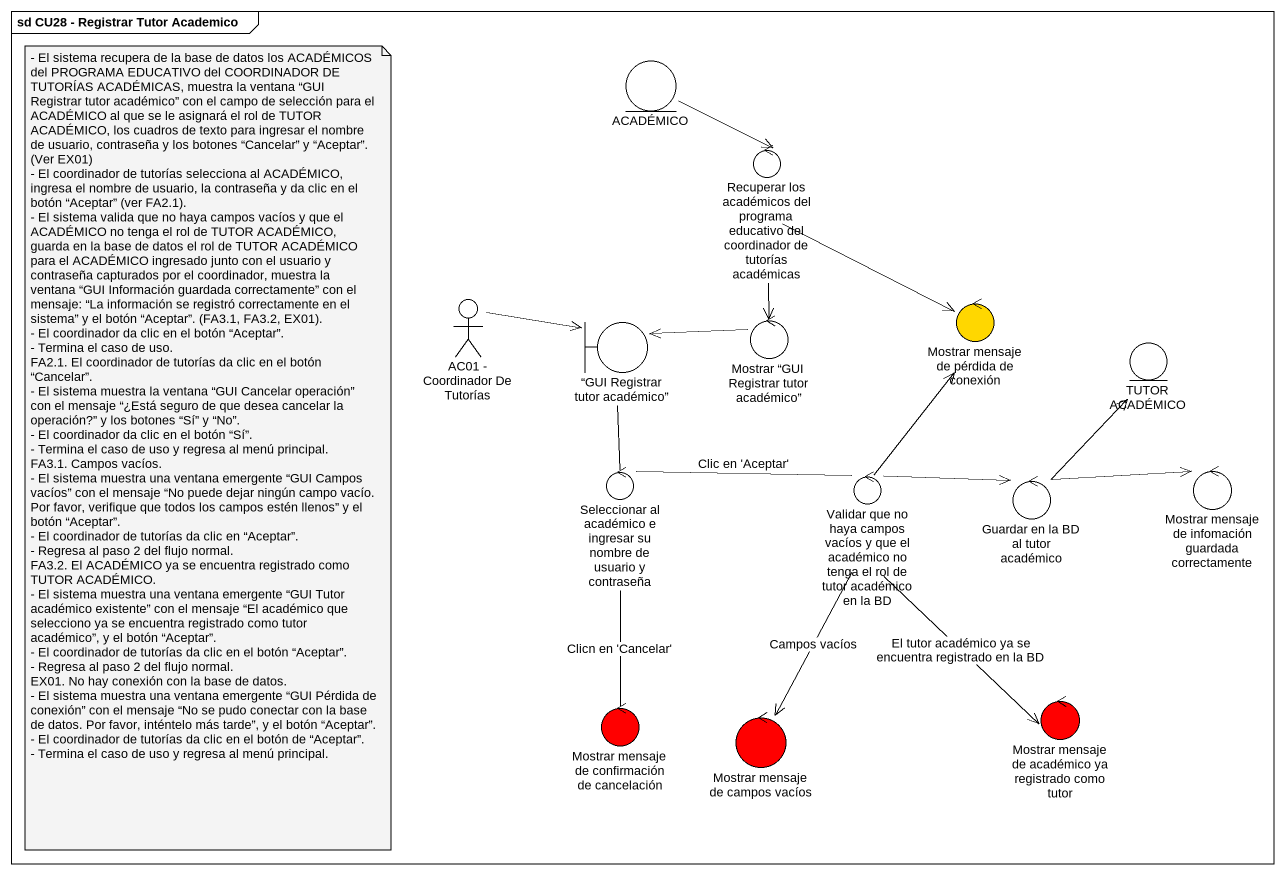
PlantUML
@startuml
mainframe sd CU28 - Registrar Tutor Academico
entity ACADÉMICO
control "Recuperar los académicos del programa educativo del coordinador de tutorías académicas" as Recuperar_los_académicos
actor "AC01 - Coordinador De Tutorías" as AC01_Coordinador_De_Tutorías
boundary "“GUI Registrar tutor académico”" as GUI_Registrar_tutor
control "Mostrar “GUI Registrar tutor académico”" as Mostrar_GUI_Registrar_tutor
control "Mostrar mensaje de pérdida de conexión" as Mostrar_mensaje_de_pérdida #FFD700
entity "TUTOR ACADÉMICO" as TUTOR_ACADÉMICO
control "Seleccionar al académico e ingresar su nombre de usuario y contraseña" as Seleccionar_al_académico_e
control "Validar que no haya campos vacíos y que el académico no tenga el rol de tutor académico en la BD" as Validar_que_no_haya_campos
control "Guardar en la BD al tutor académico" as Guardar_en_la_BD_al_tutor
control "Mostrar mensaje de infomación guardada correctamente" as Mostrar_mensaje_de
control "Mostrar mensaje de confirmación de cancelación" as Mostrar_mensaje_de_2 #FF0000
control "Mostrar mensaje de campos vacíos" as Mostrar_mensaje_de_campos #FF0000
control "Mostrar mensaje de académico ya registrado como tutor" as Mostrar_mensaje_de_3 #FF0000
ACADÉMICO --> Recuperar_los_académicos
Recuperar_los_académicos --> Mostrar_GUI_Registrar_tutor
Recuperar_los_académicos --> Mostrar_mensaje_de_pérdida
AC01_Coordinador_De_Tutorías -right-> GUI_Registrar_tutor
GUI_Registrar_tutor -- Seleccionar_al_académico_e
Mostrar_GUI_Registrar_tutor -left-> GUI_Registrar_tutor
Seleccionar_al_académico_e -right- Validar_que_no_haya_campos : Clic en 'Aceptar'
Seleccionar_al_académico_e -- Mostrar_mensaje_de_2 : Clicn en 'Cancelar'
Validar_que_no_haya_campos -up-> Mostrar_mensaje_de_pérdida
Validar_que_no_haya_campos -right-> Guardar_en_la_BD_al_tutor
Validar_que_no_haya_campos --> Mostrar_mensaje_de_campos : Campos vacíos
Validar_que_no_haya_campos --> Mostrar_mensaje_de_3 : El tutor académico ya se encuentra registrado en la BD
Guardar_en_la_BD_al_tutor -up-> TUTOR_ACADÉMICO
Guardar_en_la_BD_al_tutor -right-> Mostrar_mensaje_de
note as N1
  - El sistema recupera de la base de datos los ACADÉMICOS del PROGRAMA EDUCATIVO del COORDINADOR DE TUTORÍAS ACADÉMICAS, muestra la ventana “GUI Registrar tutor académico” con el campo de selección para el ACADÉMICO al que se le asignará el rol de TUTOR ACADÉMICO, los cuadros de texto para ingresar el nombre de usuario, contraseña y los botones “Cancelar” y “Aceptar”. (Ver EX01)
  - El coordinador de tutorías selecciona al ACADÉMICO, ingresa el nombre de usuario, la contraseña y da clic en el botón “Aceptar” (ver FA2.1).
  - El sistema valida que no haya campos vacíos y que el ACADÉMICO no tenga el rol de TUTOR ACADÉMICO, guarda en la base de datos el rol de TUTOR ACADÉMICO para el ACADÉMICO ingresado junto con el usuario y contraseña capturados por el coordinador, muestra la ventana “GUI Información guardada correctamente” con el mensaje: “La información se registró correctamente en el sistema” y el botón “Aceptar”. (FA3.1, FA3.2, EX01).
  - El coordinador da clic en el botón “Aceptar”.
  - Termina el caso de uso.
  FA2.1. El coordinador de tutorías da clic en el botón “Cancelar”.
  - El sistema muestra la ventana “GUI Cancelar operación” con el mensaje “¿Está seguro de que desea cancelar la operación?” y los botones “Sí” y “No”.
  - El coordinador da clic en el botón “Sí”.
  - Termina el caso de uso y regresa al menú principal.
  FA3.1. Campos vacíos.
  - El sistema muestra una ventana emergente “GUI Campos vacíos” con el mensaje “No puede dejar ningún campo vacío. Por favor, verifique que todos los campos estén llenos” y el botón “Aceptar”.
  - El coordinador de tutorías da clic en “Aceptar”.
  - Regresa al paso 2 del flujo normal.
  FA3.2. El ACADÉMICO ya se encuentra registrado como TUTOR ACADÉMICO.
  - El sistema muestra una ventana emergente “GUI Tutor académico existente” con el mensaje “El académico que selecciono ya se encuentra registrado como tutor académico”, y el botón “Aceptar”.
  - El coordinador de tutorías da clic en el botón “Aceptar”.
  - Regresa al paso 2 del flujo normal.
  EX01. No hay conexión con la base de datos.
  - El sistema muestra una ventana emergente “GUI Pérdida de conexión” con el mensaje “No se pudo conectar con la base de datos. Por favor, inténtelo más tarde”, y el botón “Aceptar”.
  - El coordinador de tutorías da clic en el botón de “Aceptar”.
  - Termina el caso de uso y regresa al menú principal.
end note
@enduml
